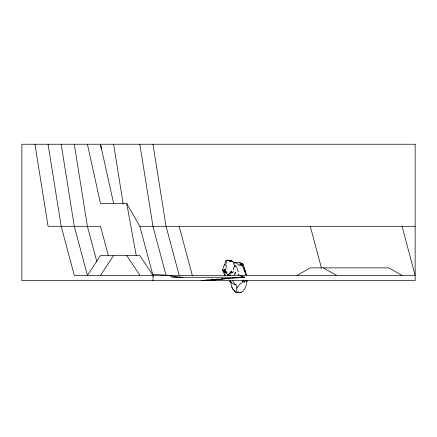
<?xml version="1.0" encoding="UTF-8"?>
<svg xmlns="http://www.w3.org/2000/svg" width="437" height="437" viewBox="0 0 437 437"><rect width="100%" height="100%" fill="white"/><g stroke="black" fill="none" stroke-linecap="round" stroke-linejoin="round"><path stroke-width="0.66" d="M226.47 263.811L226.47 262.238L225.678 261.047L226.83 260.179M246.949 280.248C247.271 284.17 243.513 295.478 238.05 291.856L236.761 292.348L235.308 291.916L232.429 288.567L231.85 287.033M224.667 274.523L224.552 275.141L225.612 275.255L224.667 274.523L223.919 273.054L224.41 271.382M152.994 278.287L153.218 275.348L169.594 275.425L177.668 277.282M153.13 276.523L153.218 275.348M230.791 282.482C231.517 285.148 231.446 288.66 234.166 290.19L235.712 292.195L236.778 290.059L236.854 286.497L235.887 284.629L234.866 284.197L232.309 280.155M236.679 288.245L239.837 284.279L243.431 281.597L243.595 280.144M226.59 265.122L225.694 269.312L223.859 270.427L222.706 269.831L224.241 264.893L225.47 264.866L224.241 264.893M230.933 273.081L233.221 271.869L230.933 273.081L231.37 270.978L228.633 275.124L223.225 271.328L222.706 269.831L223.258 271.399L224.367 272.338M223.919 273.054L224.301 271.443M230.206 275.545L230.523 274.633M224.602 264.707L225.678 261.047L227.311 260.01L230.501 261.473L231.315 260.856L232.266 261.271L234.259 262.937L234.806 262.888L233.44 262.309L233.648 263.746L234.838 266.193L233.38 268.181L233.587 269.793M230.676 272.289L231.37 270.978M100.51 275.348L113.62 255.492M230.365 272.683L228.081 274.496M243.431 281.597L242.573 281.215L243.256 280.499M234.177 267.073L235.587 265.74L236.778 267.242L237.821 271.077L238.597 271.896M235.887 284.629L235.27 285.088L232.834 283.706L229.747 281.521L229.452 280.499M239.897 292.752L241.153 291.878M234.838 266.193L235.587 265.74M225.694 269.312L223.859 270.427L224.252 272.043L226.929 272.42L224.613 270.011L225.388 271.716L226.929 272.42M297.16 275.348L310.27 267.876L388.93 267.876L402.04 275.348M234.259 262.937C237.067 261.987 240.432 262.418 242.896 264.085C244.114 267.493 245.457 270.995 245.741 274.736M236.761 292.348L238.531 292.298M213.873 279.92L209.869 280.592L230.102 278.189M239.88 275.567L241.219 275.348M232.801 277.872L234.15 277.708M241.568 276.829L242.917 276.67L244.753 277.282L201.364 280.592L208.739 279.893M228.633 275.124L229.786 275.381M210.749 279.707L213.431 279.451M216.113 279.199L218.123 279.008M221.472 278.691L222.815 278.566M240.907 276.861L242.917 276.67M152.775 274.693L139.84 226.306L126.73 203.495L100.51 203.495L87.4 144.248M139.84 226.306L415.15 226.306M164.093 275.348L415.15 275.348L402.04 226.306M244.753 277.282L172.282 277.282L169.594 275.425L152.01 274.278M230.501 261.473L229.736 261.435L231.277 260.731L232.266 261.271M173.915 276.708L182.704 277.282M239.689 264.571L242.245 265.177M243.524 265.09L241.585 264.817L239.929 263.828M242.896 264.085L239.634 262.692M235.013 262.637L237.094 263.56L239.64 265.893M227.311 260.01L227.863 260.507L231.315 260.856M323.38 267.876L336.49 275.348M246.583 281.264L247.042 281.537M231.741 282.291L230.081 281.297L229.567 280.423M228.748 275.332L227.453 274.502L228.267 275.589M237.837 273.988L239.181 275.053M246.599 275.545L246.375 274.458L244.802 272.022L242.519 265.953L240.973 265.663L240.416 264.964M244.168 269.951L245.408 271.519M126.73 255.492L139.84 275.348M246.02 273.731L246.375 274.458M244.07 267.373L245.681 272.491M242.191 280.243L242.573 281.215M310.27 226.306L321.457 268.154M179.17 226.306L192.28 275.348M179.17 275.348L166.06 226.306L152.95 144.248M166.06 275.348L152.95 226.306L139.84 144.248M108.376 255.727L100.51 226.306L48.07 226.306L34.96 144.248M96.839 261.616L87.4 226.306L74.29 144.248M113.62 203.495L100.51 144.248L101.264 148.957M126.73 203.495L136.289 255.874M113.62 144.248L123.185 204.106M61.18 144.248L74.29 226.306L87.4 275.348L100.51 255.492L139.84 255.492L152.95 275.348L74.29 275.348L61.18 226.306L48.07 144.248M152.95 278.877L152.95 280.707M235.325 272.175L234.729 274.496L235.325 272.175M245.288 280.805L244.125 282.215L245.288 280.805M415.15 144.248L21.85 144.248L21.85 280.592L415.15 280.592L415.15 144.248"/></g></svg>
